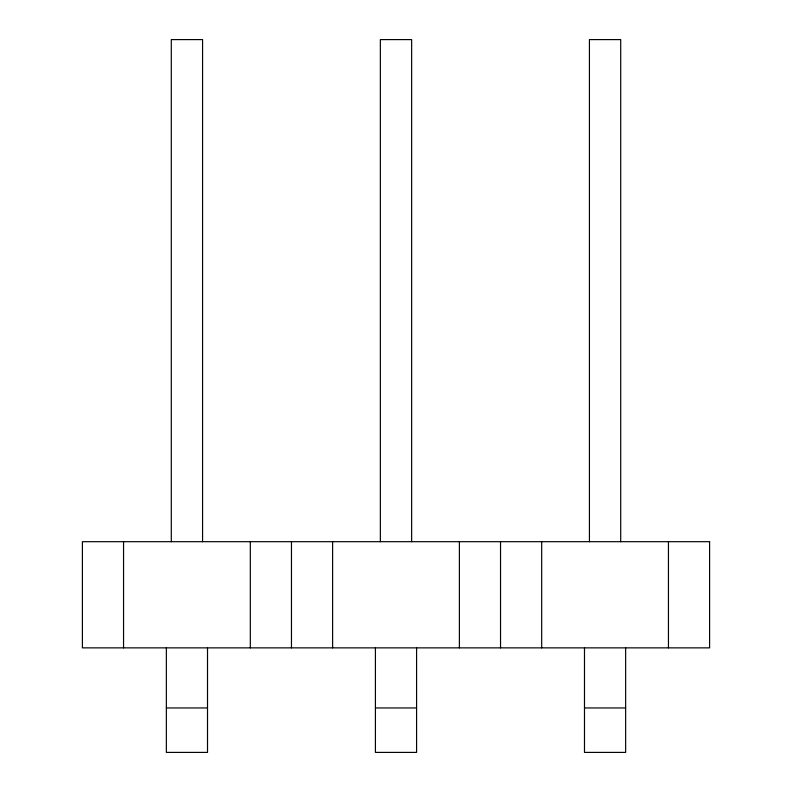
<?xml version="1.0" encoding="UTF-8"?>
<svg xmlns="http://www.w3.org/2000/svg" width="792" height="792" viewBox="0 0 792 792"><rect width="100%" height="100%" fill="white"/><g stroke="black" fill="none" stroke-linecap="round" stroke-linejoin="round"><path stroke-width="1.19" d="M166.36 707.949L207.514 707.949M375.418 707.949L416.582 707.949M584.486 707.949L625.64 707.949M668.448 541.688L668.448 647.866M625.64 647.866L625.64 752.4L584.486 752.4L584.486 647.866M620.7 541.688L620.7 39.6L589.426 39.6L589.426 541.688M541.688 541.688L541.688 647.866M500.534 541.688L500.534 647.866M459.38 541.688L459.38 647.866M416.582 647.866L416.582 752.4L375.418 752.4L375.418 647.866M411.642 541.688L411.642 39.6L380.358 39.6L380.358 541.688M332.62 541.688L332.62 647.866M291.466 541.688L291.466 647.866M250.312 541.688L250.312 647.866M207.514 647.866L207.514 752.4L166.36 752.4L166.36 647.866M202.574 541.688L202.574 39.6L171.3 39.6L171.3 541.688M123.552 541.688L123.552 647.866M709.602 541.688L82.398 541.688L82.398 647.866L709.602 647.866L709.602 541.688"/></g></svg>
